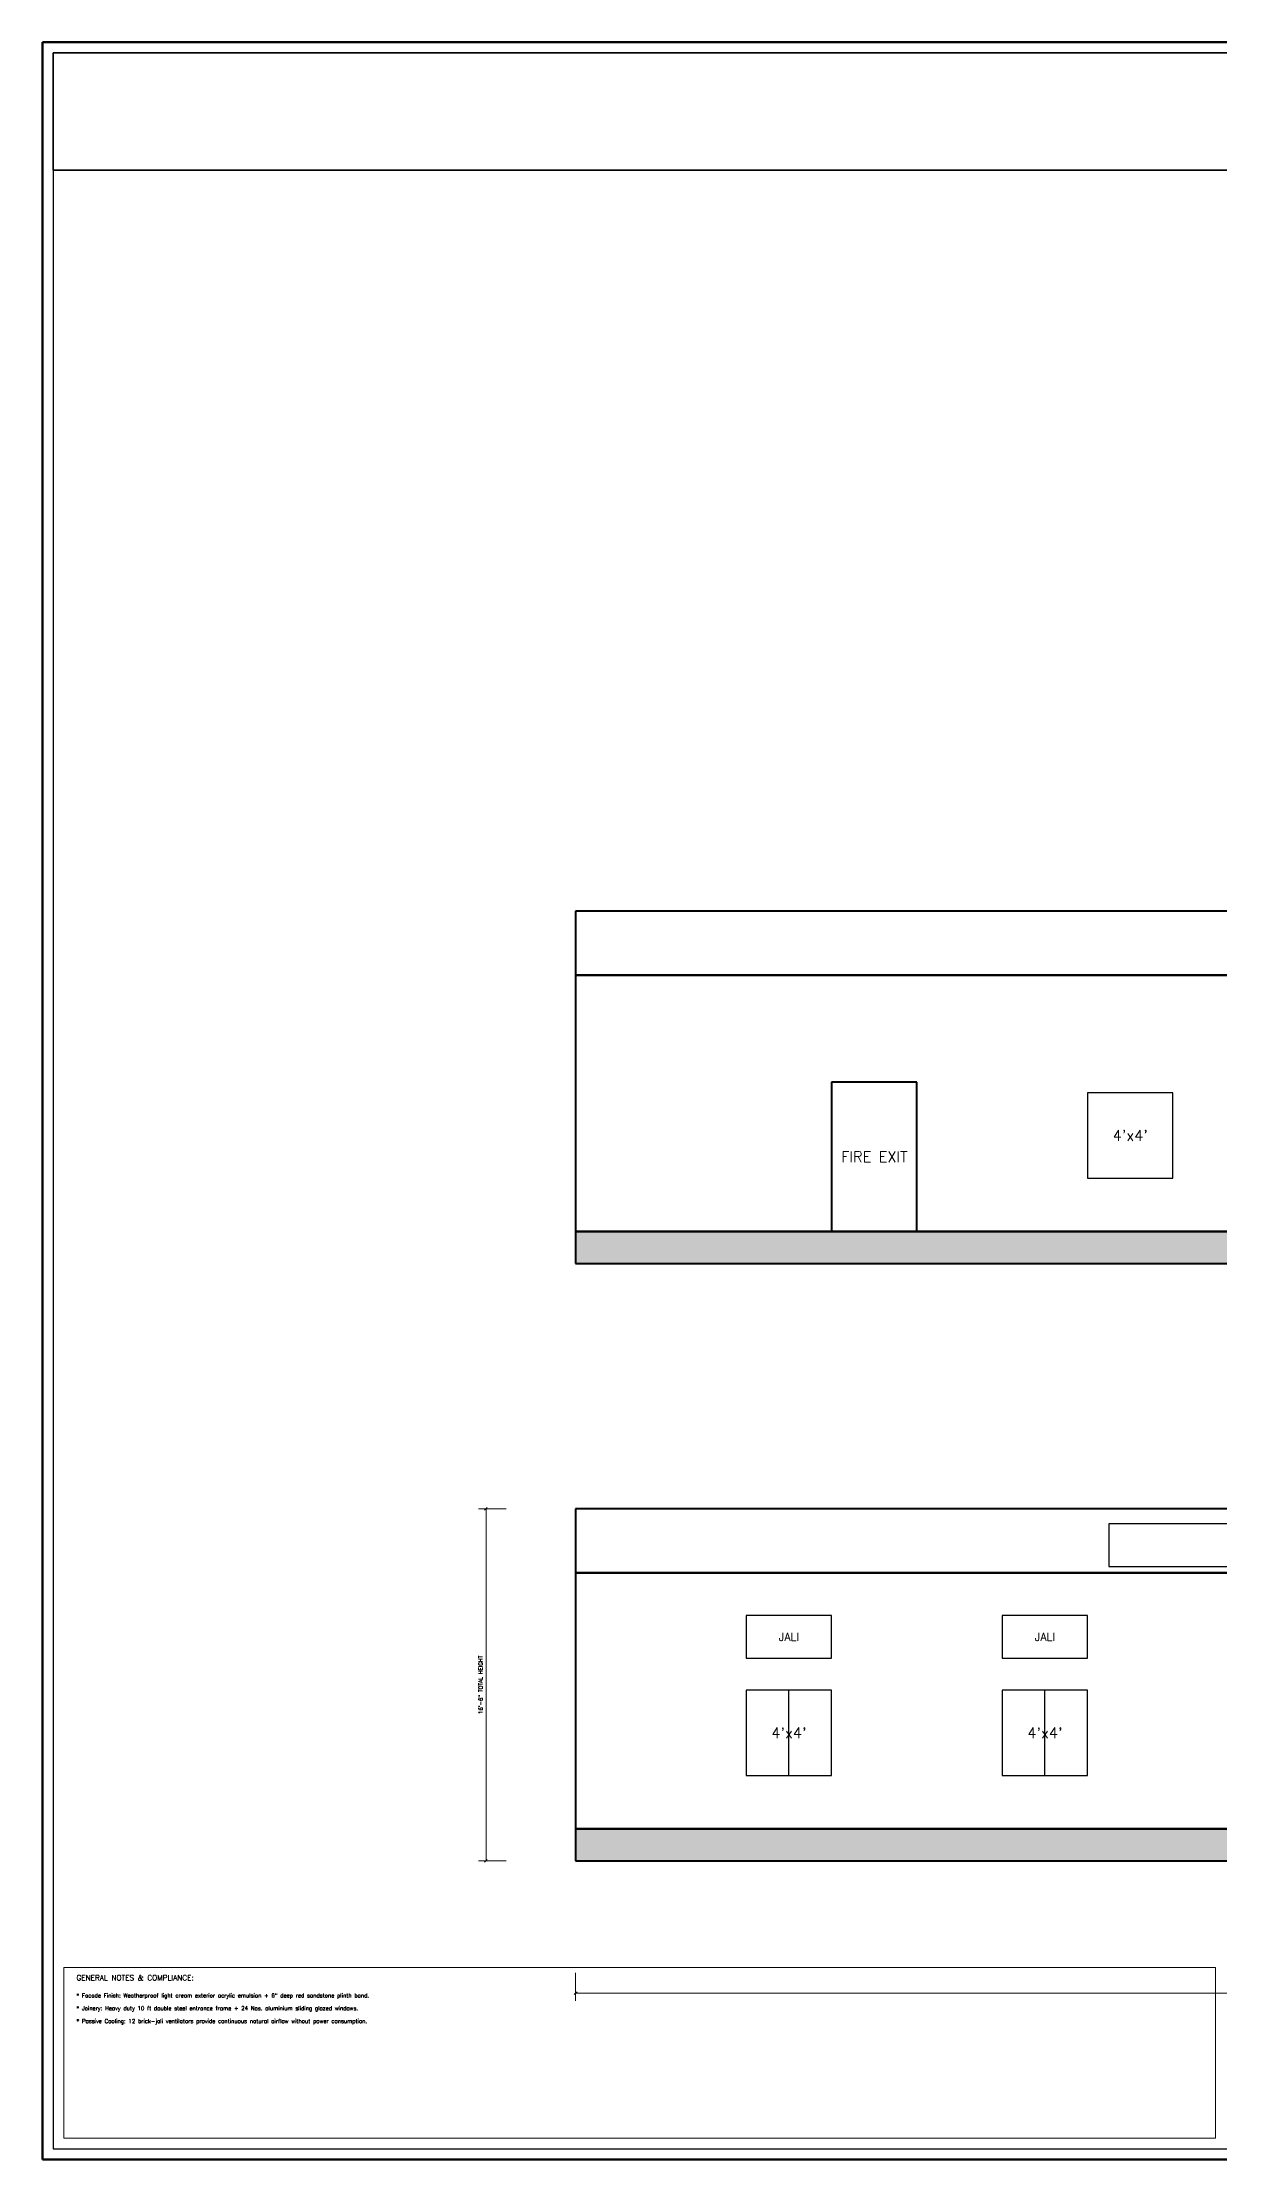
# Model space of a CAD drawing. Header units: inches. Extents: x 0 to 1800, y 0 to 1191.
# Drawn here: x 0 to 662, y 0 to 1191 of the extents above; entities that cross this region are included whole.
import ezdxf
from ezdxf.enums import TextEntityAlignment as Align

# ---------------------------------------------------------------- set-up
doc = ezdxf.new("R2010")
doc.units = ezdxf.units.IN
doc.header["$MEASUREMENT"] = 0
for name, color, linetype in [('A-DIM', 4, 'Continuous'), ('A-DOOR', 2, 'Continuous'), ('A-HATCH', 8, 'Continuous'), ('A-JALI', 6, 'Continuous'), ('A-TEXT', 7, 'Continuous'), ('A-TEXT-TTL', 7, 'Continuous'), ('A-TTLB', 7, 'Continuous'), ('A-WALL', 7, 'Continuous'), ('A-WINDOW', 4, 'Continuous')]:
    doc.layers.add(name, color=color, linetype=linetype)
doc.styles.add('SIMPLEX', font='simplex.shx')

msp = doc.modelspace()

# ---------------------------------------------------------------- hatches: boundary and pattern name
at = {"layer": 'A-HATCH'}
h = msp.add_hatch(dxfattribs=at)
h.set_pattern_fill('SOLID')
h.paths.add_polyline_path([(300, 504), (1500, 504), (1500, 522), (300, 522)])
h = msp.add_hatch(dxfattribs=at)
h.set_pattern_fill('SOLID')
h.paths.add_polyline_path([(300, 168), (1500, 168), (1500, 186), (300, 186)])

# ---------------------------------------------------------------- linework, layer by layer
at = {"layer": 'A-DIM', "lineweight": 13}
for p, q in [((261, 366), (245.4, 366)), ((261, 168), (245.4, 168)), ((300, 105), (300, 89.4))]:
    msp.add_line(p, q, dxfattribs=at)
at = {"layer": 'A-DIM', "lineweight": 30}
for p, q in [((248.8, 365.2), (250.3, 366.8)), ((248.8, 167.2), (250.3, 168.8)), ((299.2, 92.8), (300.8, 94.3))]:
    msp.add_line(p, q, dxfattribs=at)
at = {"layer": 'A-DIM', "lineweight": 18}
for p, q in [((249.6, 168), (249.6, 366)), ((300, 93.6), (1500, 93.6))]:
    msp.add_line(p, q, dxfattribs=at)
at = {"layer": 'A-DOOR', "lineweight": 40}
for p, q in [((492, 606), (444, 606)), ((444, 606), (444, 522)), ((492, 522), (492, 606)), ((444, 522), (492, 522))]:
    msp.add_line(p, q, dxfattribs=at)
at = {"layer": 'A-JALI', "lineweight": 25}
for p, q in [((444, 306), (396, 306)), ((396, 306), (396, 282)), ((444, 282), (444, 306)), ((588, 306), (540, 306)), ((540, 306), (540, 282)), ((588, 282), (588, 306)), ((396, 282), (444, 282)), ((540, 282), (588, 282))]:
    msp.add_line(p, q, dxfattribs=at)
at = {"layer": 'A-TEXT-TTL', "lineweight": 25}
for p, q in [((1200, 357.6), (600, 357.6)), ((600, 357.6), (600, 333.6)), ((600, 333.6), (1200, 333.6))]:
    msp.add_line(p, q, dxfattribs=at)
at = {"layer": 'A-TTLB', "lineweight": 50}
for p, q in [((1800, 1190.7), (0, 1190.7)), ((0, 1190.7), (0, 0)), ((0, 0), (1800, 0))]:
    msp.add_line(p, q, dxfattribs=at)
at = {"layer": 'A-TTLB', "lineweight": 25}
for p, q in [((1794, 1184.7), (6, 1184.7)), ((6, 1184.7), (6, 6)), ((6, 6), (1794, 6))]:
    msp.add_line(p, q, dxfattribs=at)
at = {"layer": 'A-TTLB', "lineweight": 35}
for p, q in [((1794, 1184.7), (6, 1184.7)), ((6, 1184.7), (6, 1118.7)), ((6, 1118.7), (1794, 1118.7))]:
    msp.add_line(p, q, dxfattribs=at)
at = {"layer": 'A-TTLB', "lineweight": 20}
for p, q in [((660, 108), (12, 108)), ((12, 108), (12, 12)), ((660, 12), (660, 108)), ((12, 12), (660, 12))]:
    msp.add_line(p, q, dxfattribs=at)
at = {"layer": 'A-WALL', "lineweight": 40}
for p, q in [((1500, 702), (300, 702)), ((300, 702), (300, 666)), ((1500, 666), (300, 666)), ((300, 666), (300, 522)), ((300, 666), (1500, 666)), ((1500, 522), (300, 522)), ((300, 522), (300, 504)), ((300, 522), (1500, 522)), ((300, 504), (1500, 504)), ((1500, 366), (300, 366)), ((300, 366), (300, 330)), ((1500, 330), (300, 330)), ((300, 330), (300, 186)), ((300, 330), (1500, 330)), ((1500, 186), (300, 186)), ((300, 186), (300, 168)), ((300, 186), (1500, 186)), ((300, 168), (1500, 168))]:
    msp.add_line(p, q, dxfattribs=at)
at = {"layer": 'A-WINDOW', "lineweight": 30}
for p, q in [((636, 600), (588, 600)), ((588, 600), (588, 552)), ((636, 552), (636, 600)), ((588, 552), (636, 552)), ((444, 264), (396, 264)), ((396, 264), (396, 216)), ((444, 216), (444, 264)), ((588, 264), (540, 264)), ((540, 264), (540, 216)), ((588, 216), (588, 264)), ((396, 216), (444, 216)), ((540, 216), (588, 216))]:
    msp.add_line(p, q, dxfattribs=at)
at = {"layer": 'A-WINDOW'}
for p, q in [((420, 216), (420, 264)), ((564, 216), (564, 264))]:
    msp.add_line(p, q, dxfattribs=at)

# ---------------------------------------------------------------- texts
at = {"layer": 'A-DIM', "style": 'SIMPLEX'}
msp.add_text('16\'-6" TOTAL HEIGHT', height=2.25, rotation=90, dxfattribs=at).set_placement((245.4, 267), align=Align.TOP_CENTER)
at = {"layer": 'A-DOOR', "style": 'SIMPLEX'}
msp.add_text('FIRE EXIT', height=6, dxfattribs=at).set_placement((468, 564), align=Align.MIDDLE_CENTER)
at = {"layer": 'A-JALI', "style": 'SIMPLEX'}
for p in [(420, 294), (564, 294)]:
    msp.add_text('JALI', height=4.5, dxfattribs=at).set_placement(p, align=Align.MIDDLE_CENTER)
at = {"layer": 'A-TEXT', "style": 'SIMPLEX'}
for s, p in [('* Facade Finish: Weatherproof light cream exterior acrylic emulsion + 6" deep red sandstone plinth band.', (19.2, 91.2)), ('* Joinery: Heavy duty 10 ft double steel entrance frame + 24 Nos. aluminium sliding glazed windows.', (19.2, 84)), ('* Passive Cooling: 12 brick-jali ventilators provide continuous natural airflow without power consumption.', (19.2, 76.8))]:
    msp.add_text(s, height=2.25, dxfattribs=at).set_placement(p)
at = {"layer": 'A-TEXT-TTL', "style": 'SIMPLEX'}
msp.add_text('GENERAL NOTES & COMPLIANCE:', height=3, dxfattribs=at).set_placement((19.2, 100.8))
at = {"layer": 'A-WINDOW', "style": 'SIMPLEX'}
for p in [(612, 576), (420, 240), (564, 240)]:
    msp.add_text("4'x4'", height=6, dxfattribs=at).set_placement(p, align=Align.MIDDLE_CENTER)

doc.saveas('drawing.dxf')
